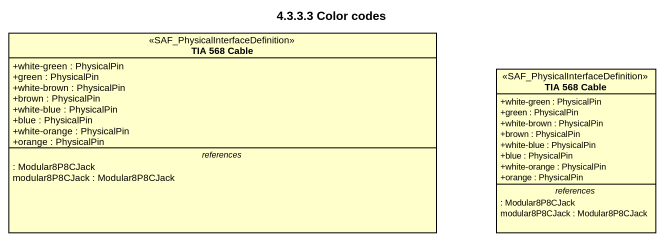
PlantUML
@startuml
title 4.3.3.3 Color codes
hide circle
hide empty members
skinparam classAttributeIconSize 0
class "TIA 568 Cable" as TIA_568_Cable <<SAF_PhysicalInterfaceDefinition>> {
  +white-green : PhysicalPin
  +green : PhysicalPin
  +white-brown : PhysicalPin
  +brown : PhysicalPin
  +white-blue : PhysicalPin
  +blue : PhysicalPin
  +white-orange : PhysicalPin
  +orange : PhysicalPin
  -- references --
  : Modular8P8CJack
  modular8P8CJack : Modular8P8CJack
}
class "TIA 568 Cable" as TIA_568_Cable_2 <<SAF_PhysicalInterfaceDefinition>> {
  +white-green : PhysicalPin
  +green : PhysicalPin
  +white-brown : PhysicalPin
  +brown : PhysicalPin
  +white-blue : PhysicalPin
  +blue : PhysicalPin
  +white-orange : PhysicalPin
  +orange : PhysicalPin
  -- references --
  : Modular8P8CJack
  modular8P8CJack : Modular8P8CJack
}
@enduml
